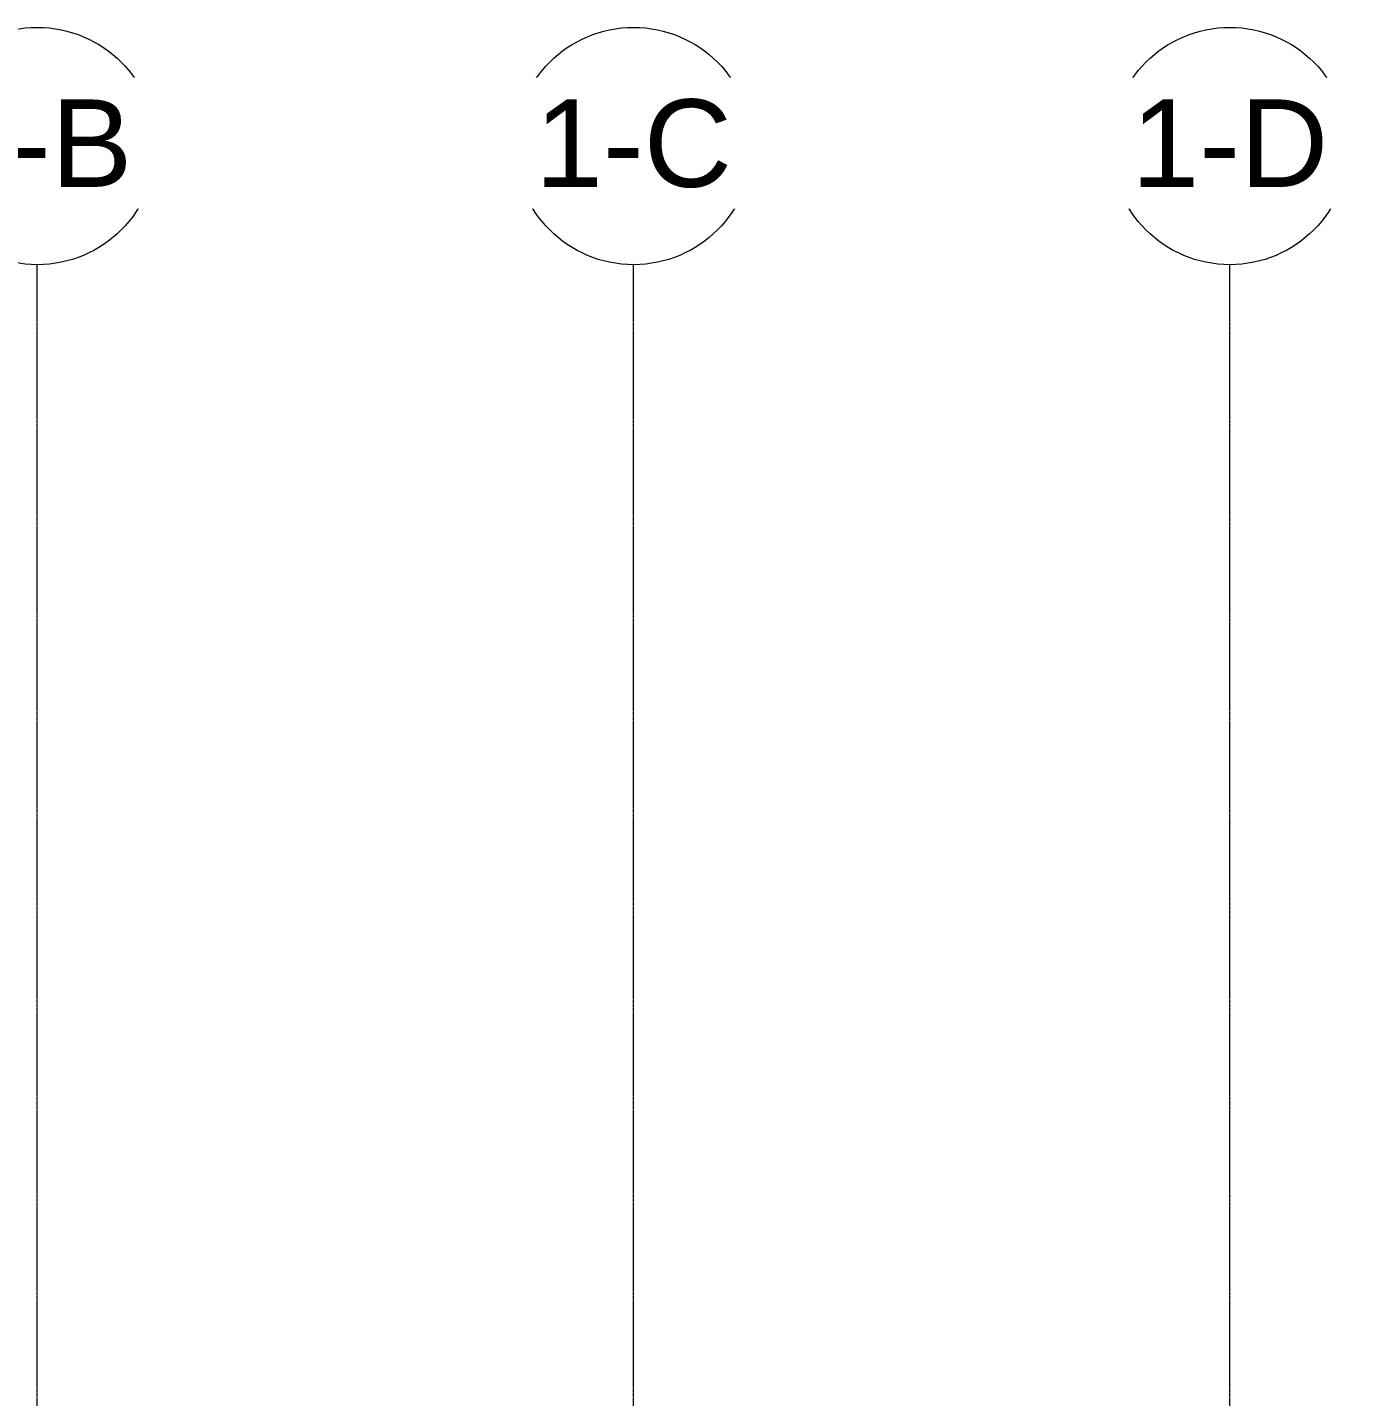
# Model space of a CAD drawing. Header units: inches. Extents: x -23445 to -32, y -314 to 853.
# Drawn here: x -22113 to -21570, y 281 to 835 of the extents above; entities that cross this region are included whole.
import ezdxf

# ---------------------------------------------------------------- set-up
doc = ezdxf.new("R2010")
doc.units = ezdxf.units.IN
doc.header["$MEASUREMENT"] = 0
doc.linetypes.add('Grid Line 1_2_', pattern=[0.875, 0.5, -0.125, 0.125, -0.125])
doc.layers.add('S-GRID', color=1, linetype='Continuous', lineweight=9)
doc.layers.add('S-GRID-IDEN', color=1, linetype='Continuous', lineweight=9)
doc.styles.add('Arial_1', font='arial.ttf', dxfattribs={"height": 35.407186})

# ---------------------------------------------------------------- blocks, each defined once
blk = doc.blocks.new('Grid - Grid Head - Circle-14747-Building Section - North_South looking West _ Clinic')
at = {"layer": 'S-GRID-IDEN'}
blk.add_circle((-21143.8, 786.66), 48, dxfattribs=at)

msp = doc.modelspace()

# ---------------------------------------------------------------- linework, layer by layer
at = {"layer": 'S-GRID', "linetype": 'Grid Line 1_2_'}
for p, q in [((-22108.8, -273.16), (-22108.8, 738.66)), ((-22108.8, -273.16), (-22108.8, 738.66)), ((-21867.55, -273.16), (-21867.55, 738.66)), ((-21867.55, -273.16), (-21867.55, 738.66)), ((-21626.3, -273.16), (-21626.3, 738.66)), ((-21626.3, -273.16), (-21626.3, 738.66))]:
    msp.add_line(p, q, dxfattribs=at)

# ---------------------------------------------------------------- block references
at = {"layer": 'S-GRID-IDEN'}
for p in [(-965, 0), (-723.75, 0), (-482.5, 0)]:
    msp.add_blockref('Grid - Grid Head - Circle-14747-Building Section - North_South looking West _ Clinic', p, dxfattribs=at)

# ---------------------------------------------------------------- next in the draw order: texts
at = {"layer": 'S-GRID-IDEN', "char_height": 35.407, "width": 85.104, "attachment_point": 2, "line_spacing_factor": 0.938532, "style": 'Arial_1', "bg_fill": 3, "box_fill_scale": 1.25, "bg_fill_color": 0, "bg_fill_transparency": 0}
for s, insert in [('3-4', (-22108.81, 805.53)), ('3-5', (-21867.56, 805.53)), ('3-6', (-21626.31, 805.53))]:
    msp.add_mtext(s, dxfattribs=dict(at, insert=insert))

# ---------------------------------------------------------------- next in the draw order: block references
at = {"layer": 'S-GRID-IDEN'}
for p in [(-965, 0), (-723.75, 0), (-482.5, 0)]:
    msp.add_blockref('Grid - Grid Head - Circle-14747-Building Section - North_South looking West _ Clinic', p, dxfattribs=at)

# ---------------------------------------------------------------- next in the draw order: texts
at = {"layer": 'S-GRID-IDEN', "char_height": 35.407, "attachment_point": 2, "line_spacing_factor": 0.938532, "style": 'Arial_1', "bg_fill": 3, "box_fill_scale": 1.25, "bg_fill_color": 0, "bg_fill_transparency": 0}
for s, insert, width in [('1-B', (-22108.81, 805.53), 91.584), ('1-C', (-21867.56, 805.53), 94.608), ('1-D', (-21626.31, 805.53), 94.608)]:
    msp.add_mtext(s, dxfattribs=dict(at, insert=insert, width=width))

doc.saveas('drawing.dxf')
